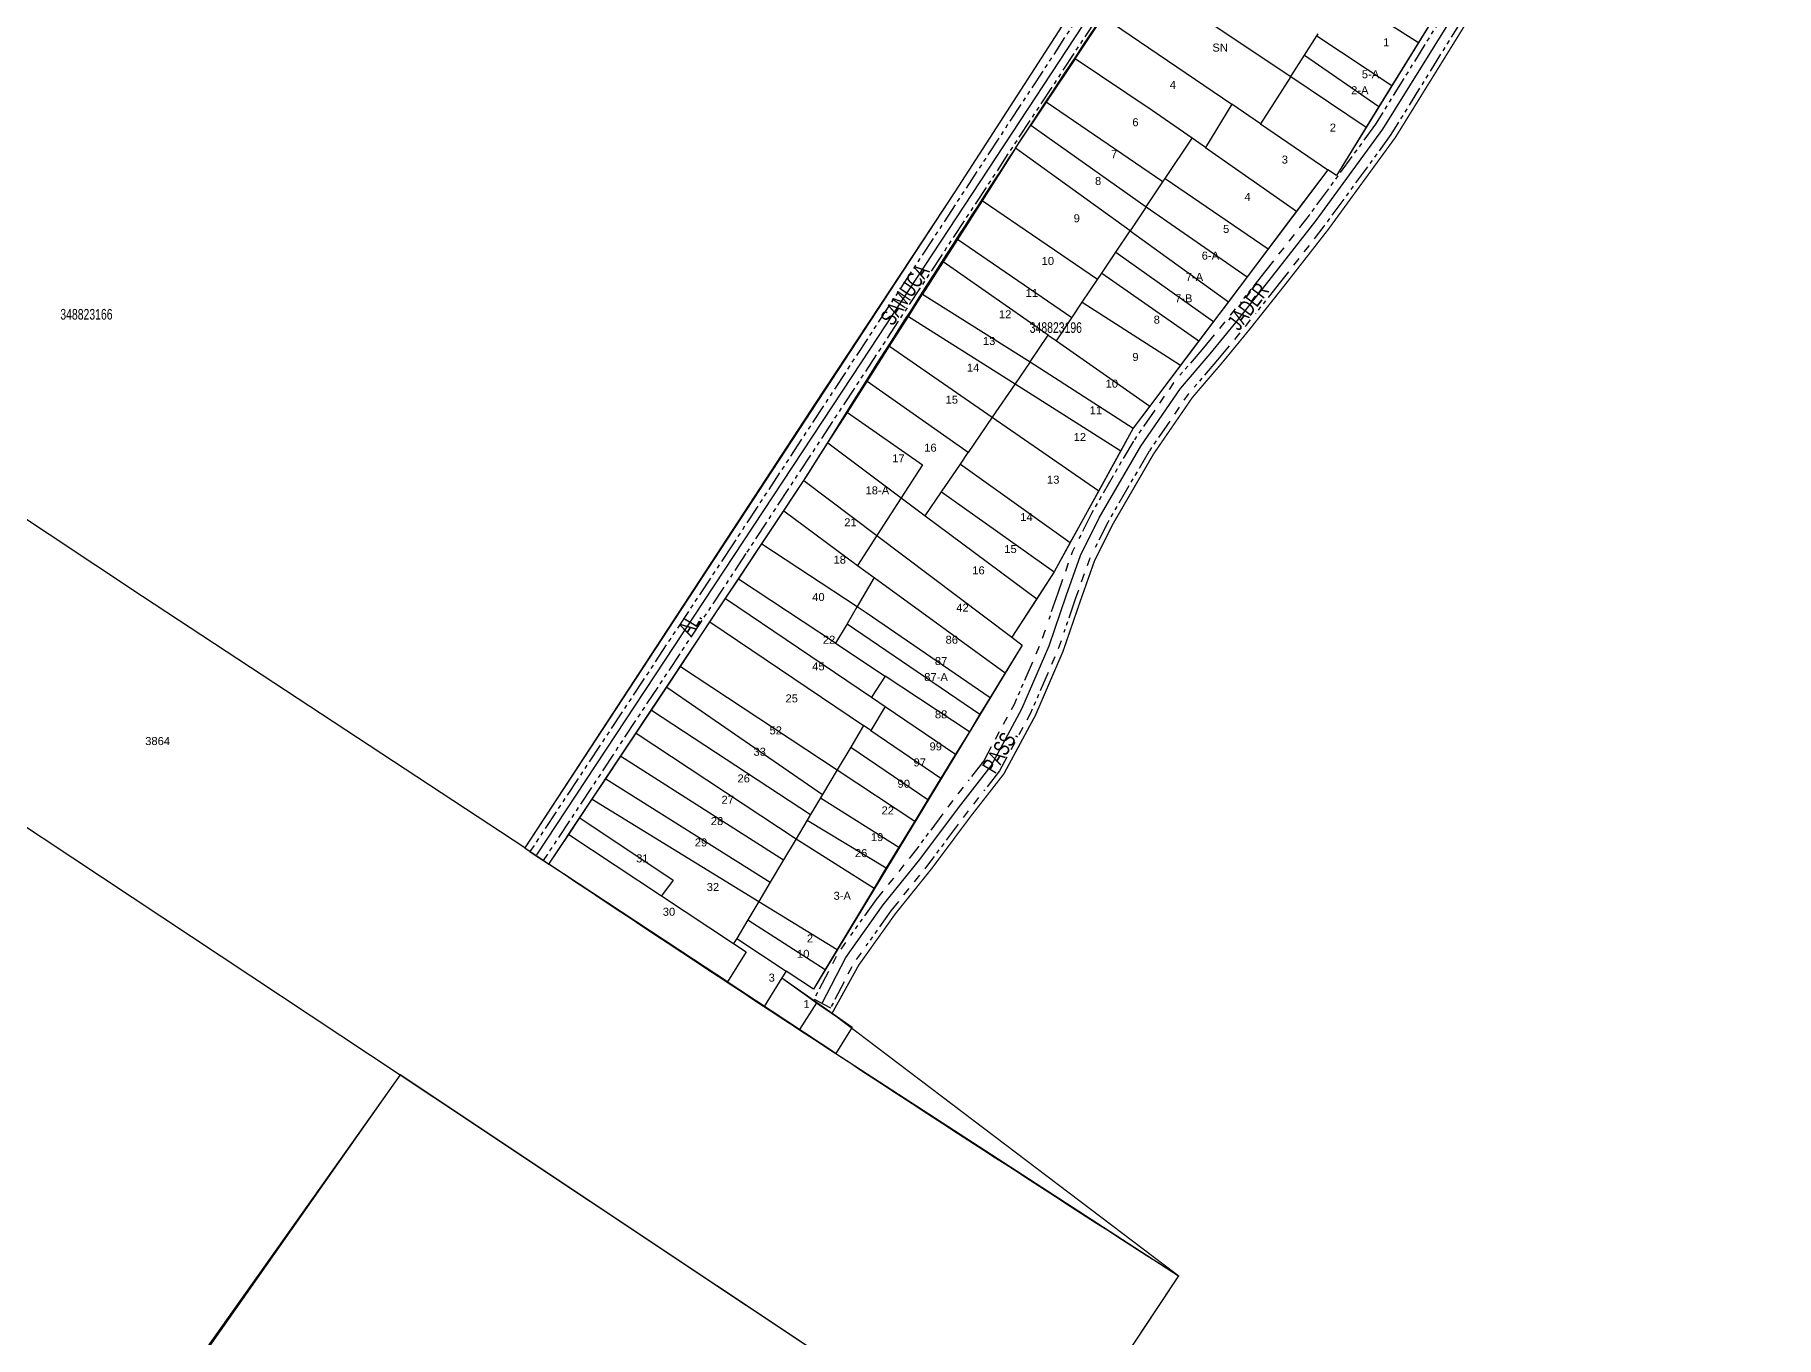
# Model space of a CAD drawing. Extents: x 203640 to 206998, y 4842129 to 4844379.
# Drawn here: x 206128.7 to 206455.1, y 4842911.5 to 4843155.6 of the extents above; entities that cross this region are included whole.
import ezdxf
from ezdxf.enums import TextEntityAlignment as Align

# ---------------------------------------------------------------- set-up
doc = ezdxf.new("R2010")
doc.units = 0
doc.header["$LTSCALE"] = 1.5
doc.header["$MEASUREMENT"] = 0
doc.linetypes.add('PHANTOMX2', pattern=[5, 2.5, -0.5, 0.5, -0.5, 0.5, -0.5])
for name, color, linetype in [('CD-MALHA-LOTES', 40, 'CONTINUOUS'), ('CD_TXT_QUADRA', 7, 'CONTINUOUS'), ('LM-LIM-SETOR-FISCAL', 7, 'CONTINUOUS'), ('RU-QUADRAS', 210, 'CONTINUOUS'), ('SV-EIXO-RUA-N-PAV', 6, 'CONTINUOUS'), ('SV-RUA-NAO-PAV-S-GUIA-C-GUIA', 7, 'PHANTOMX2'), ('SV-TXT-RUA-N-PAV-S-GUIA-C-GUIA', 7, 'CONTINUOUS'), ('Th_NmrPorta', 1, 'CONTINUOUS')]:
    doc.layers.add(name, color=color, linetype=linetype)
doc.styles.add('ARIAL', font='ARIAL.TTF')
doc.styles.get("Standard").update_dxf_attribs({"font": 'ARIAL.TTF'})
doc.linetypes.add('Limite', pattern='A,20,-3,[130,ltypeshp.shx,S=6.35,R=0,X=0,Y=0],-3,20', length=46)

msp = doc.modelspace()

# ---------------------------------------------------------------- linework, layer by layer
at = {"layer": 'CD-MALHA-LOTES', "linetype": 'Continuous'}
for points in [[(206339.98, 4843186.4), (206301.18, 4843126.18)], [(206334.63, 4843167.44), (206364.11, 4843147.75)], [(206373.96, 4843163.16), (206388.04, 4843154.16)], [(206323.7, 4843151.07), (206328.97, 4843158.96)], [(206328.97, 4843158.96), (206353.05, 4843142.57)], [(206390.37, 4843157.93), (206388.04, 4843154.16)], [(206366.68, 4843151.76), (206369.01, 4843155.42)], [(206369.01, 4843155.42), (206369.23, 4843155.76)], [(206369.01, 4843155.42), (206383.06, 4843146.08)], [(206388.04, 4843154.16), (206383.06, 4843146.08)], [(206323.7, 4843151.07), (206318.27, 4843142.94)], [(206338.15, 4843141.43), (206323.7, 4843151.07)], [(206364.11, 4843147.75), (206366.68, 4843151.76)], [(206366.68, 4843151.76), (206380.64, 4843142.16)], [(206364.11, 4843147.75), (206358.45, 4843138.89)], [(206364.11, 4843147.75), (206378.27, 4843138.3)], [(206383.06, 4843146.08), (206380.64, 4843142.16)], [(206318.27, 4843142.94), (206315.41, 4843138.65)], [(206340.14, 4843128.03), (206318.27, 4843142.94)], [(206345.62, 4843136.21), (206338.15, 4843141.43)], [(206353.05, 4843142.57), (206348.13, 4843134.46)], [(206358.45, 4843138.89), (206353.05, 4843142.57)], [(206380.64, 4843142.16), (206378.27, 4843138.3)], [(206312.52, 4843134.33), (206315.41, 4843138.65)], [(206315.41, 4843138.65), (206337.03, 4843123.37)], [(206358.45, 4843138.89), (206371.06, 4843130.31)], [(206378.27, 4843138.3), (206372.67, 4843129.22)], [(206312.52, 4843134.33), (206306.26, 4843124.49)], [(206333.99, 4843118.83), (206312.52, 4843134.33)], [(206340.56, 4843128.66), (206345.62, 4843136.21)], [(206348.13, 4843134.46), (206345.62, 4843136.21)], [(206348.13, 4843134.46), (206365.21, 4843122.54)], [(206337.03, 4843123.37), (206340.14, 4843128.03)], [(206340.14, 4843128.03), (206340.56, 4843128.66)], [(206340.56, 4843128.66), (206359.9, 4843115.48)], [(206371.06, 4843130.31), (206365.21, 4843122.54)], [(206372.67, 4843129.22), (206371.06, 4843130.31)], [(206301.18, 4843126.18), (206274.83, 4843086.29)], [(206306.26, 4843124.49), (206301.65, 4843117.24)], [(206327.88, 4843109.7), (206306.26, 4843124.49)], [(206337.03, 4843123.37), (206333.99, 4843118.83)], [(206337.03, 4843123.37), (206355.93, 4843110.21)], [(206365.21, 4843122.54), (206359.9, 4843115.48)], [(206331.33, 4843114.86), (206333.99, 4843118.83)], [(206333.99, 4843118.83), (206352.41, 4843105.53)], [(206301.65, 4843117.24), (206298.98, 4843113.04)], [(206323.09, 4843102.55), (206301.65, 4843117.24)], [(206328.69, 4843110.92), (206331.33, 4843114.86)], [(206331.33, 4843114.86), (206349.65, 4843101.86)], [(206359.9, 4843115.48), (206355.93, 4843110.21)], [(206298.98, 4843113.04), (206295.11, 4843106.96)], [(206318.66, 4843099.27), (206298.98, 4843113.04)], [(206148.9, 4843050.33), (206061.4, 4843108.44)], [(206325.04, 4843105.47), (206327.88, 4843109.7)], [(206327.88, 4843109.7), (206328.69, 4843110.92)], [(206328.69, 4843110.92), (206346.9, 4843098.21)], [(206355.93, 4843110.21), (206352.41, 4843105.53)], [(206292.47, 4843102.81), (206295.11, 4843106.96)], [(206295.11, 4843106.96), (206315.25, 4843094.26)], [(206323.09, 4843102.55), (206325.04, 4843105.47)], [(206325.04, 4843105.47), (206343.46, 4843093.64)], [(206352.41, 4843105.53), (206349.65, 4843101.86)], [(206288.92, 4843097.23), (206292.47, 4843102.81)], [(206292.47, 4843102.81), (206312.44, 4843090.14)], [(206320.18, 4843098.21), (206323.09, 4843102.55)], [(206349.65, 4843101.86), (206346.9, 4843098.21)], [(206315.25, 4843094.26), (206318.66, 4843099.27)], [(206318.66, 4843099.27), (206320.18, 4843098.21)], [(206284.7, 4843090.6), (206288.92, 4843097.23)], [(206288.92, 4843097.23), (206308.18, 4843083.9)], [(206320.18, 4843098.21), (206337.68, 4843085.96)], [(206346.9, 4843098.21), (206343.46, 4843093.64)], [(206315.25, 4843094.26), (206312.44, 4843090.14)], [(206315.25, 4843094.26), (206334.6, 4843081.86)], [(206343.46, 4843093.64), (206337.68, 4843085.96)], [(206281.01, 4843084.81), (206284.7, 4843090.6)], [(206303.66, 4843077.27), (206284.7, 4843090.6)], [(206312.44, 4843090.14), (206308.18, 4843083.9)], [(206312.44, 4843090.14), (206332.24, 4843077.58)], [(206274.83, 4843086.29), (206220.56, 4843003.18)], [(206337.68, 4843085.96), (206334.6, 4843081.86)], [(206277.37, 4843079.08), (206281.01, 4843084.81)], [(206281.01, 4843084.81), (206295.08, 4843075)], [(206308.18, 4843083.9), (206303.66, 4843077.27)], [(206308.18, 4843083.9), (206328.12, 4843070.1)], [(206272.84, 4843072.02), (206277.37, 4843079.08)], [(206277.37, 4843079.08), (206291.08, 4843068.79)], [(206334.6, 4843081.86), (206332.24, 4843077.58)], [(206302.2, 4843075.12), (206303.66, 4843077.27)], [(206332.24, 4843077.58), (206328.12, 4843070.1)], [(206295.08, 4843075), (206291.08, 4843068.79)], [(206298.67, 4843069.95), (206302.2, 4843075.12)], [(206302.2, 4843075.12), (206322.79, 4843060.4)], [(206269.09, 4843066.35), (206272.84, 4843072.02)], [(206272.84, 4843072.02), (206286.53, 4843061.71)], [(206295.59, 4843065.43), (206298.67, 4843069.95)], [(206298.67, 4843069.95), (206319.78, 4843054.93)], [(206328.12, 4843070.1), (206322.79, 4843060.4)], [(206264.99, 4843060.17), (206269.09, 4843066.35)], [(206269.09, 4843066.35), (206282.94, 4843056.12)], [(206291.08, 4843068.79), (206286.53, 4843061.71)], [(206291.08, 4843068.79), (206295.59, 4843065.43)], [(206295.59, 4843065.43), (206316.5, 4843049.85)], [(206260.59, 4843053.54), (206264.99, 4843060.17)], [(206264.99, 4843060.17), (206282.85, 4843048.42)], [(206286.53, 4843061.71), (206282.94, 4843056.12)], [(206286.53, 4843061.71), (206311.84, 4843042.66)], [(206322.79, 4843060.4), (206319.78, 4843054.93)], [(206282.94, 4843056.12), (206286.06, 4843053.85)], [(206258.19, 4843049.92), (206260.59, 4843053.54)], [(206278.78, 4843041.53), (206260.59, 4843053.54)], [(206286.06, 4843053.85), (206282.85, 4843048.42)], [(206286.06, 4843053.85), (206310.59, 4843035.97)], [(206319.78, 4843054.93), (206316.5, 4843049.85)], [(206220.56, 4843003.18), (206148.9, 4843050.33)], [(206255.27, 4843045.53), (206258.19, 4843049.92)], [(206258.19, 4843049.92), (206285.52, 4843031.42)], [(206316.5, 4843049.85), (206311.84, 4843042.66)], [(206282.85, 4843048.42), (206280.95, 4843045.2)], [(206282.85, 4843048.42), (206284.52, 4843047.32)], [(206284.52, 4843047.32), (206307.79, 4843031.39)], [(206249.73, 4843037.17), (206255.27, 4843045.53)], [(206255.27, 4843045.53), (206284.03, 4843026.09)], [(206280.95, 4843045.2), (206278.78, 4843041.53)], [(206280.95, 4843045.2), (206305.86, 4843028.22)], [(206278.78, 4843041.53), (206288.08, 4843035.39)], [(206313.78, 4843041.2), (206310.59, 4843035.97)], [(206311.84, 4843042.66), (206313.78, 4843041.2)], [(206247.17, 4843033.31), (206249.73, 4843037.17)], [(206249.73, 4843037.17), (206279.09, 4843017.79)], [(206244.31, 4843029.01), (206247.17, 4843033.31)], [(206247.17, 4843033.31), (206276.35, 4843013.2)], [(206288.08, 4843035.39), (206285.52, 4843031.42)], [(206303.88, 4843024.96), (206288.08, 4843035.39)], [(206310.59, 4843035.97), (206307.79, 4843031.39)], [(206285.52, 4843031.42), (206288.1, 4843029.67)], [(206307.79, 4843031.39), (206305.86, 4843028.22)], [(206241.44, 4843024.7), (206244.31, 4843029.01)], [(206244.31, 4843029.01), (206274.11, 4843009.44)], [(206288.1, 4843029.67), (206285.41, 4843025.15)], [(206288.1, 4843029.67), (206301.3, 4843020.74)], [(206305.86, 4843028.22), (206303.88, 4843024.96)], [(206238.58, 4843020.4), (206241.44, 4843024.7)], [(206241.44, 4843024.7), (206271.4, 4843004.89)], [(206284.03, 4843026.09), (206281.64, 4843022.07)], [(206285.41, 4843025.15), (206284.03, 4843026.09)], [(206285.41, 4843025.15), (206298.56, 4843016.26)], [(206303.88, 4843024.96), (206301.3, 4843020.74)], [(206235.75, 4843016.14), (206238.58, 4843020.4)], [(206238.58, 4843020.4), (206269.03, 4843000.91)], [(206281.64, 4843022.07), (206279.09, 4843017.79)], [(206281.64, 4843022.07), (206296.1, 4843012.22)], [(206301.3, 4843020.74), (206298.56, 4843016.26)], [(206107.81, 4843019.87), (206197.21, 4842960.61)], [(206279.09, 4843017.79), (206276.35, 4843013.2)], [(206279.09, 4843017.79), (206293.64, 4843008.19)], [(206233.2, 4843012.31), (206235.75, 4843016.14)], [(206235.75, 4843016.14), (206266.54, 4842996.73)], [(206298.56, 4843016.26), (206296.1, 4843012.22)], [(206230.88, 4843008.82), (206233.2, 4843012.31)], [(206233.2, 4843012.31), (206264.4, 4842993.14)], [(206275.98, 4843012.58), (206274.11, 4843009.44)], [(206276.35, 4843013.2), (206275.98, 4843012.58)], [(206275.98, 4843012.58), (206290.65, 4843003.28)], [(206296.1, 4843012.22), (206293.64, 4843008.19)], [(206228.79, 4843005.68), (206230.88, 4843008.82)], [(206230.88, 4843008.82), (206248.35, 4842997.15)], [(206273.49, 4843008.39), (206271.4, 4843004.89)], [(206274.11, 4843009.44), (206273.49, 4843008.39)], [(206273.49, 4843008.39), (206288.3, 4842999.44)], [(206293.64, 4843008.19), (206290.65, 4843003.28)], [(206225.09, 4843000.12), (206228.79, 4843005.68)], [(206228.79, 4843005.68), (206246.21, 4842994.17)], [(206271.4, 4843004.89), (206269.03, 4843000.91)], [(206271.4, 4843004.89), (206286.02, 4842995.63)], [(206220.56, 4843003.18), (206223.74, 4843001.01)], [(206223.74, 4843001.01), (206225.09, 4843000.12)], [(206269.03, 4843000.91), (206266.54, 4842996.73)], [(206290.65, 4843003.28), (206288.3, 4842999.44)], [(206252.17, 4842982.27), (206225.09, 4843000.12)], [(206248.35, 4842997.15), (206246.21, 4842994.17)], [(206288.25, 4842999.35), (206286.02, 4842995.63)], [(206288.3, 4842999.44), (206288.25, 4842999.35)], [(206246.21, 4842994.17), (206259.7, 4842985.25)], [(206266.54, 4842996.73), (206264.4, 4842993.14)], [(206286.02, 4842995.63), (206279.12, 4842984.11)], [(206264.4, 4842993.14), (206262.35, 4842989.7)], [(206264.4, 4842993.14), (206279.12, 4842984.11)], [(206262.35, 4842989.7), (206260.27, 4842986.2)], [(206262.35, 4842989.7), (206276.87, 4842980.36)], [(206260.27, 4842986.2), (206259.7, 4842985.25)], [(206259.7, 4842985.25), (206262.05, 4842983.69)], [(206260.27, 4842986.2), (206269.55, 4842980.09)], [(206279.12, 4842984.11), (206276.87, 4842980.36)], [(206258.56, 4842978.04), (206252.17, 4842982.27)], [(206262.05, 4842983.69), (206258.56, 4842978.04)], [(206258.56, 4842978.04), (206265.45, 4842973.47)], [(206268.76, 4842978.81), (206265.45, 4842973.47)], [(206269.55, 4842980.09), (206268.76, 4842978.81)], [(206268.76, 4842978.81), (206273.77, 4842975.17)], [(206274.69, 4842976.71), (206269.55, 4842980.09)], [(206276.87, 4842980.36), (206274.69, 4842976.71)], [(206273.77, 4842975.17), (206275.24, 4842974.16)], [(206265.45, 4842973.47), (206272.06, 4842969.11)], [(206275.24, 4842974.16), (206272.06, 4842969.11)], [(206275.24, 4842974.16), (206281.9, 4842969.6)], [(206272.06, 4842969.11), (206278.33, 4842964.97)], [(206281.9, 4842969.6), (206278.85, 4842964.62)], [(206278.33, 4842964.97), (206278.73, 4842964.7)], [(206278.73, 4842964.7), (206278.85, 4842964.62)], [(206278.85, 4842964.62), (206343.08, 4842922.95)], [(206197.21, 4842960.61), (206143.96, 4842885.51)], [(206315.7, 4842881.68), (206197.21, 4842960.61)], [(206343.08, 4842922.95), (206315.7, 4842881.68)]]:
    msp.add_lwpolyline(points, dxfattribs=at)
at = {"layer": 'LM-LIM-SETOR-FISCAL', "linetype": 'Limite', "ltscale": 0.1}
msp.add_lwpolyline([(206400.93, 4843164.16, 0.25, 0.25, 0), (206383.71, 4843136.35, 0.25, 0.25, 0), (206371.12, 4843119.09, 0.25, 0.25, 0), (206362.97, 4843108.65, 0.25, 0.25, 0), (206356.3, 4843100.26, 0.25, 0.25, 0), (206351.17, 4843094.02, 0.25, 0.25, 0), (206345.68, 4843087.62, 0.25, 0.25, 0), (206338.39, 4843077.01, 0.25, 0.25, 0), (206330.69, 4843063.73, 0.25, 0.25, 0), (206327.29, 4843056.88, 0.25, 0.25, 0), (206324.68, 4843049.48, 0.25, 0.25, 0), (206321.43, 4843040.03, 0.25, 0.25, 0), (206316.25, 4843028.01, 0.25, 0.25, 0), (206310.34, 4843017.05, 0.25, 0.25, 0), (206304.07, 4843009.01, 0.25, 0.25, 0), (206296.83, 4842999.31, 0.25, 0.25, 0), (206289.98, 4842990.79, 0.25, 0.25, 0), (206283.13, 4842981.18, 0.25, 0.25, 0), (206278.15, 4842972.17, 0.25, 0.25, 0), (206343.08, 4842922.95, 0.25, 0.25, 0), (206315.7, 4842881.68, 0.25, 0.25, 0), (206197.21, 4842960.61, 0.25, 0.25, 0), (206129.03, 4842863.54, 0.25, 0.25, 0)], format="xyseb", dxfattribs=at)
at = {"layer": 'RU-QUADRAS', "color": 6, "linetype": 'Continuous'}
msp.add_lwpolyline([(206225.09, 4843000.12), (206273.6, 4843073.16, -0.010827), (206347.75, 4843187.14), (206373.36, 4843171.36), (206374.08, 4843172.43), (206348.45, 4843188.2), (206355.23, 4843198.93), (206356.51, 4843198.28), (206359.55, 4843202.22), (206400.91, 4843175.05), (206372.67, 4843129.22), (206371.06, 4843130.31), (206334.6, 4843081.86), (206319.78, 4843054.93), (206311.84, 4843042.66), (206313.78, 4843041.2), (206274.69, 4842976.71), (206269.55, 4842980.09), (206268.76, 4842978.81), (206281.9, 4842969.6), (206278.85, 4842964.62)], format="xyb", close=True, dxfattribs=at)
msp.add_lwpolyline([(206339.98, 4843186.4), (206301.18, 4843126.18), (206220.56, 4843003.18, 0.004463), (206343.08, 4842922.95), (206315.7, 4842881.68), (206197.21, 4842960.61), (206143.96, 4842885.51)], format="xyb", dxfattribs=at)
at = {"layer": 'SV-EIXO-RUA-N-PAV'}
for points in [[(206462.69, 4843352.95), (206392.2, 4843248.07), (206388.5, 4843243.82), (206380.66, 4843234.84), (206358.97, 4843203.59), (206355.23, 4843202.15), (206353.37, 4843200.93), (206345.86, 4843189.01), (206283.66, 4843094.29), (206222.74, 4843001.86)], [(206276.27, 4842974.04), (206280.74, 4842982.65), (206287.75, 4842992.48), (206294.62, 4843001.03), (206301.85, 4843010.71), (206307.98, 4843018.58), (206313.73, 4843029.23), (206318.82, 4843041.04), (206322.03, 4843050.4), (206324.71, 4843057.98), (206328.23, 4843065.05), (206336.02, 4843078.51), (206343.46, 4843089.32), (206349.02, 4843095.82), (206354.12, 4843102.02), (206360.77, 4843110.38), (206368.88, 4843120.78), (206381.39, 4843137.91), (206398.58, 4843165.67)]]:
    msp.add_lwpolyline(points, dxfattribs=at)
at = {"layer": 'SV-RUA-NAO-PAV-S-GUIA-C-GUIA'}
for points in [[(206247.23, 4843247.38), (206252.14, 4843255.42), (206258.06, 4843264.48), (206260.26, 4843267.59), (206268.73, 4843262.43), (206275.08, 4843258.4), (206315.68, 4843230.41), (206318.59, 4843226.83), (206322.66, 4843223.62), (206327.36, 4843219.54), (206351.07, 4843202.55), (206351.64, 4843201.63), (206348.02, 4843195.83), (206347.81, 4843195.5), (206338.17, 4843180.16), (206259.48, 4843059.99), (206221.52, 4843002.47), (206224.03, 4843000.82)], [(206465.9, 4843208.65), (206459.59, 4843202.06), (206454.6, 4843199.4), (206449.75, 4843199.29), (206444.52, 4843201.26), (206439.59, 4843204.2), (206436.32, 4843205.76), (206432.98, 4843205.67), (206429.07, 4843204.7), (206425.71, 4843202.6), (206423.52, 4843199.96), (206420.64, 4843195.58), (206400.09, 4843164.7), (206382.88, 4843136.9), (206370.32, 4843119.69), (206368.5, 4843117.35)], [(206348.68, 4843186.7), (206347.05, 4843187.68), (206344.01, 4843183.43), (206261.99, 4843058.33), (206224.03, 4843000.82)], [(206402.55, 4843174.5), (206397.14, 4843166.53), (206380, 4843138.85), (206367.55, 4843121.79), (206365.69, 4843119.4)], [(206364.72, 4843118.17), (206363.75, 4843116.93)], [(206362.79, 4843115.69), (206361.82, 4843114.45)], [(206367.53, 4843116.12), (206366.56, 4843114.88)], [(206360.85, 4843113.21), (206359.45, 4843111.42), (206354.69, 4843105.43)], [(206365.59, 4843113.64), (206364.63, 4843112.4)], [(206363.66, 4843111.16), (206362.18, 4843109.27), (206357.5, 4843103.38)], [(206351.74, 4843101.76), (206350.74, 4843100.54)], [(206353.71, 4843104.2), (206352.82, 4843103.07), (206352.73, 4843102.97)], [(206356.52, 4843102.15), (206355.55, 4843100.92)], [(206349.74, 4843099.33), (206347.74, 4843096.9), (206343.21, 4843091.61)], [(206354.55, 4843099.71), (206353.55, 4843098.49)], [(206352.55, 4843097.28), (206350.4, 4843094.66), (206346.02, 4843089.55)], [(206342.18, 4843090.41), (206342.13, 4843090.35), (206341.29, 4843089.12)], [(206338.62, 4843085.24), (206334.61, 4843079.41), (206326.75, 4843065.85), (206324.3, 4843060.92)], [(206340.4, 4843087.83), (206339.51, 4843086.54)], [(206343.2, 4843085.78), (206342.31, 4843084.49)], [(206345, 4843088.36), (206344.89, 4843088.23), (206344.09, 4843087.08)], [(206341.43, 4843083.19), (206337.55, 4843077.55), (206329.81, 4843064.2), (206327.22, 4843058.98)], [(206323.6, 4843059.51), (206323.16, 4843058.63), (206322.96, 4843058.05)], [(206322.42, 4843056.52), (206321.88, 4843054.99)], [(206326.52, 4843057.56), (206326.37, 4843057.27), (206325.94, 4843056.06)], [(206321.34, 4843053.47), (206320.45, 4843050.95), (206318.59, 4843045.52)], [(206325.4, 4843054.53), (206324.86, 4843053.01)], [(206324.32, 4843051.48), (206323.73, 4843049.81), (206321.58, 4843043.53)], [(206318.06, 4843043.99), (206317.53, 4843042.45)], [(206316.96, 4843040.95), (206316.32, 4843039.48)], [(206321.05, 4843042), (206320.52, 4843040.46)], [(206315.69, 4843038.02), (206312.22, 4843029.96), (206311.73, 4843029.06)], [(206319.9, 4843038.99), (206319.26, 4843037.53)], [(206318.63, 4843036.06), (206315.35, 4843028.44), (206314.64, 4843027.13)], [(206310.98, 4843027.67), (206310.24, 4843026.29)], [(206309.49, 4843024.9), (206308.74, 4843023.51)], [(206313.89, 4843025.74), (206313.14, 4843024.35)], [(206307.99, 4843022.12), (206306.58, 4843019.5), (206303.67, 4843015.77)], [(206310.89, 4843020.19), (206309.5, 4843017.59), (206306.57, 4843013.84)], [(206312.39, 4843022.96), (206311.64, 4843021.58)], [(206302.7, 4843014.53), (206301.73, 4843013.29)], [(206300.76, 4843012.05), (206300.52, 4843011.73), (206299.82, 4843010.79)], [(206305.6, 4843012.6), (206304.63, 4843011.36)], [(206298.88, 4843009.53), (206293.29, 4843002.05), (206292.61, 4843001.2)], [(206301.77, 4843007.6), (206296.04, 4842999.93), (206295.51, 4842999.27)], [(206303.66, 4843010.11), (206303.28, 4843009.62), (206302.71, 4843008.86)], [(206289.65, 4842997.52), (206288.66, 4842996.29)], [(206291.62, 4842999.97), (206290.63, 4842998.75)], [(206294.52, 4842998.04), (206293.54, 4842996.81)], [(206287.67, 4842995.06), (206286.42, 4842993.5), (206281.59, 4842986.73)], [(206292.55, 4842995.58), (206291.56, 4842994.35)], [(206290.58, 4842993.12), (206289.19, 4842991.4), (206284.48, 4842984.8)], [(206280.68, 4842985.45), (206279.76, 4842984.17)], [(206278.94, 4842982.83), (206278.22, 4842981.43)], [(206281.85, 4842980.89), (206281.13, 4842979.49)], [(206283.57, 4842983.52), (206282.66, 4842982.24)], [(206277.49, 4842980.03), (206274.78, 4842974.82), (206277.87, 4842973.22)], [(206280.4, 4842978.09), (206277.87, 4842973.22)]]:
    msp.add_lwpolyline(points, dxfattribs=at)

# ---------------------------------------------------------------- texts
at = {"layer": 'CD_TXT_QUADRA', "linetype": 'Continuous', "style": 'ARIAL', "width": 0.7}
for s, p in [('348823166', (206133.52, 4843102.2)), ('348823196', (206315.19, 4843099.71))]:
    msp.add_text(s, height=2, dxfattribs=at).set_placement(p)
at = {"layer": 'SV-TXT-RUA-N-PAV-S-GUIA-C-GUIA', "style": 'ARIAL', "width": 0.7}
for s, rotation, p in [('SAMUCA                                                                         LEVY', 56, (206289.5, 4843100.86)), ('JADER', 53, (206354.41, 4843099.95)), ('AL.', 59, (206251.68, 4843042.66)), ('PASS.', 59, (206308.69, 4843016.89))]:
    msp.add_text(s, height=3, rotation=rotation, dxfattribs=at).set_placement(p)
at = {"layer": 'Th_NmrPorta', "color": 1}
for s, p in [('SN', (206349.42, 4843153.2)), ('1', (206381.42, 4843154.2)), ('5-A', (206377.42, 4843148.2)), ('4', (206341.42, 4843146.2)), ('2-A', (206375.42, 4843145.2)), ('6', (206334.42, 4843139.2)), ('2', (206371.42, 4843138.2)), ('7', (206330.42, 4843133.2)), ('3', (206362.42, 4843132.2)), ('8', (206327.42, 4843128.2)), ('4', (206355.42, 4843125.2)), ('9', (206323.42, 4843121.2)), ('5', (206351.42, 4843119.2)), ('6-A', (206347.42, 4843114.2)), ('10', (206317.42, 4843113.2)), ('7-A', (206344.42, 4843110.2)), ('11', (206314.42, 4843107.2)), ('7-B', (206342.42, 4843106.2)), ('12', (206309.42, 4843103.2)), ('8', (206338.42, 4843102.2)), ('13', (206306.42, 4843098.2)), ('9', (206334.42, 4843095.2)), ('14', (206303.42, 4843093.2)), ('10', (206329.42, 4843090.2)), ('15', (206299.42, 4843087.2)), ('11', (206326.42, 4843085.2)), ('16', (206295.42, 4843078.2)), ('12', (206323.42, 4843080.2)), ('17', (206289.42, 4843076.2)), ('13', (206318.42, 4843072.2)), ('18-A', (206284.42, 4843070.2)), ('14', (206313.42, 4843065.2)), ('21', (206280.42, 4843064.2)), ('15', (206310.42, 4843059.2)), ('18', (206278.42, 4843057.2)), ('16', (206304.42, 4843055.2)), ('40', (206274.42, 4843050.2)), ('42', (206301.42, 4843048.2)), ('22', (206276.42, 4843042.2)), ('86', (206299.42, 4843042.2)), ('45', (206274.42, 4843037.2)), ('87', (206297.42, 4843038.2)), ('87-A', (206295.42, 4843035.2)), ('25', (206269.42, 4843031.2)), ('88', (206297.42, 4843028.2)), ('3864', (206149.42, 4843023.2)), ('52', (206266.42, 4843025.2)), ('33', (206263.42, 4843021.2)), ('97', (206293.42, 4843019.2)), ('99', (206296.42, 4843022.2)), ('26', (206260.42, 4843016.2)), ('90', (206290.42, 4843015.2)), ('27', (206257.42, 4843012.2)), ('22', (206287.42, 4843010.2)), ('28', (206255.42, 4843008.2)), ('29', (206252.42, 4843004.2)), ('19', (206285.42, 4843005.2)), ('31', (206241.42, 4843001.2)), ('26', (206282.42, 4843002.2)), ('32', (206254.66, 4842995.84)), ('3-A', (206278.42, 4842994.2)), ('30', (206246.42, 4842991.2)), ('10', (206271.57, 4842983.32)), ('2', (206273.42, 4842986.2)), ('3', (206266.26, 4842978.86)), ('1', (206272.77, 4842973.89))]:
    msp.add_text(s, height=1.5, dxfattribs=at).set_placement(p, align=Align.MIDDLE_LEFT)

doc.saveas('drawing.dxf')
